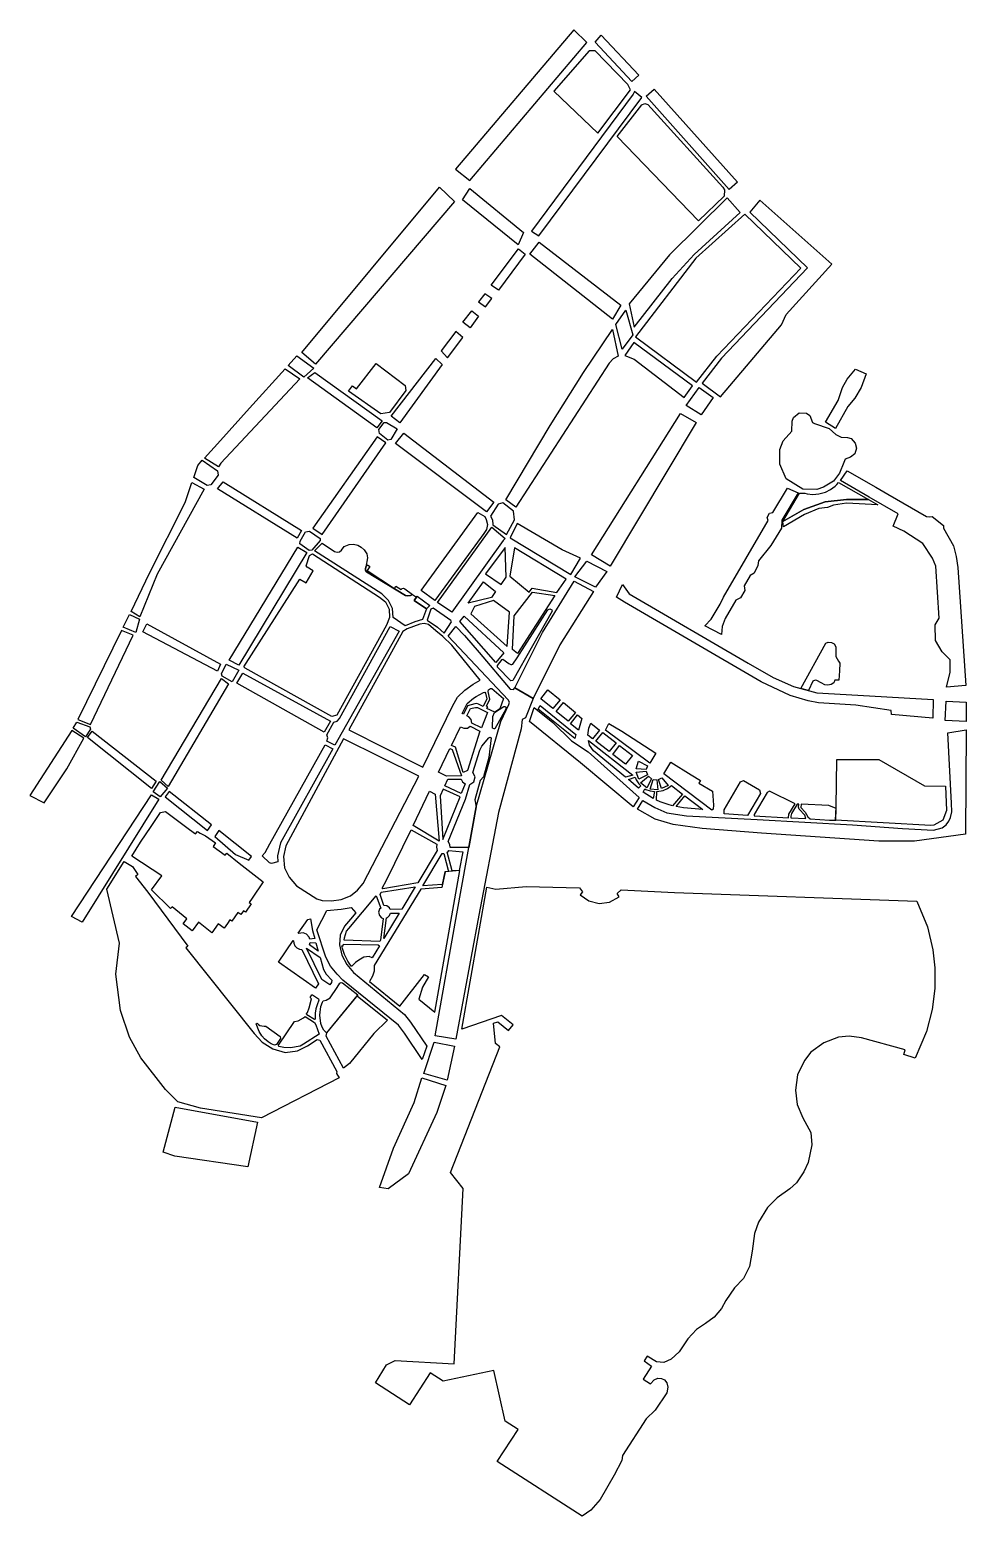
# Model space of a CAD drawing. Header units: millimetres. Extents: x -1220 to 202, y -1299 to 958.
import ezdxf

# ---------------------------------------------------------------- set-up
doc = ezdxf.new("R2010")
doc.units = ezdxf.units.MM
doc.header["$LTSCALE"] = 0.5
for name, color, linetype in [('OBSTACLES_HIGH', 94, 'Continuous'), ('OBSTACLES_LOW', 64, 'Continuous'), ('STREETS', 3, 'Continuous'), ('WATERBODY', 140, 'Continuous')]:
    doc.layers.add(name, color=color, linetype=linetype)

msp = doc.modelspace()

# ---------------------------------------------------------------- linework, layer by layer
at = {"layer": 'OBSTACLES_HIGH'}
for points in [[(-357.5, 800.7), (-307.8, 866.8), (-311.8, 874.9), (-361.1, 925.9), (-370.6, 925.9), (-424, 864.6)], [(-167.5, 718.9), (-165, 715.1), (-165.3, 705.4), (-204.7, 667.8), (-327.8, 795.9), (-290.5, 844), (-286.1, 846.1), (-281.2, 844.5)], [(-49.2, 596.1), (-134.1, 678), (-208.6, 611.1), (-299.9, 491.7), (-207.4, 423.2), (-176.8, 462.3)], [(-673.8, 377.1), (-686.7, 375), (-735.9, 409.5), (-729.7, 417.5), (-723.8, 413), (-693.7, 451.4), (-650, 417.9), (-648.9, 410.2)], [(-51.4, 254.6), (-43.1, 254.5), (-39.7, 253.3), (-30.8, 252.7), (-22, 253.3), (-11.9, 256), (-4.1, 260.1), (3.1, 265.2), (5.7, 267.6), (8.3, 270.6), (53.5, 245.1), (20.4, 244.8), (-12.4, 241.4), (-44.6, 229.6), (-76.3, 211.4)], [(-604.5, 91.3), (-625.7, 106.5), (-539.4, 224.9), (-529, 219), (-526.6, 214.7), (-524.6, 206.7), (-526.1, 199.3), (-530.1, 193), (-544, 174.3)], [(-795.2, 160.1), (-790.6, 162.6), (-688.7, 96.8), (-679.5, 89.6), (-674.3, 78.3), (-673.8, 65.9), (-678, 54.2), (-753.5, -82.5), (-761.3, -84.3), (-892.4, -11.4), (-894.8, -9.1), (-809.5, 123.9), (-799.9, 118.5), (-789.5, 136.7), (-798.5, 142.1), (-799.9, 144.3)], [(-527.8, 132), (-503.9, 115.6), (-496.6, 127), (-497.9, 171.8)], [(-483.7, 171.5), (-490.9, 128.3), (-461.3, 104.4), (-456.9, 110.5), (-419.7, 103.9), (-405.6, 123.9)], [(-638.8, 100.7), (-639.6, 100.1), (-641.6, 98.9), (-643.9, 98.5), (-646.6, 98.4), (-649.3, 99), (-708.5, 135.1), (-710, 137.5), (-710.2, 139.4), (-709.4, 142.2), (-706.9, 145.6), (-703.6, 143.2), (-707.6, 137.3), (-666.1, 109.8), (-663.9, 113.4), (-655.7, 108.3), (-654.2, 109.8), (-652.1, 110.1), (-650.2, 109.3)], [(-531.1, 119.8), (-512.7, 105.3), (-518.5, 95.9), (-554.2, 87.3)], [(-631.5, 98.3), (-612.5, 84.1), (-617.4, 78.9), (-636.2, 91.3)], [(-494.8, 21.6), (-491.3, 74), (-515.7, 91.8), (-544.6, 82.5), (-550.3, 71.1)], [(-422.5, 99.3), (-479.1, 11.2), (-486.9, 17), (-484.4, 68.2), (-456.6, 104.1)], [(-499.9, 12.3), (-512, -2.8), (-567, 59.8), (-560.4, 67.8)], [(-509.6, -9.5), (-509.7, -7), (-502.5, 2.2), (-501.4, 2.3), (-492.3, -4.3), (-489.4, -5.5), (-487.8, -5.6), (-486.5, -5), (-479.6, 4.4), (-433.1, 77.6), (-430.1, 79.1), (-427.3, 77.4), (-426.6, 75.2), (-486.4, -29.9), (-489.5, -30.3)], [(-506, -73.1), (-513.5, -78), (-525.6, -72.2), (-524.5, -70.1), (-526.1, -68.9), (-521.3, -58.3), (-523.9, -46.7), (-523.5, -43.8), (-520.2, -42.1), (-518, -42.2), (-500.4, -57.2)], [(-433.2, -43.8), (-414.5, -59.1), (-425.4, -72.6), (-443.8, -57.8)], [(-525.7, -57.5), (-531.2, -69.4), (-538.3, -65.7), (-541.1, -65), (-544, -65.2), (-555, -68.3), (-561.2, -81.2), (-563.3, -80.2), (-555.6, -64.9), (-546.1, -56.9), (-542.1, -54), (-530.6, -48.1), (-528.9, -47.7), (-527.8, -49.1)], [(-409.4, -63.2), (-391.3, -78.3), (-402.4, -91.8), (-420.5, -76.7)], [(-533.8, -101.7), (-548.7, -94.5), (-549.5, -89.1), (-553, -85.2), (-556.1, -83.7), (-550.6, -72.5), (-543, -70.7), (-539.9, -71.1), (-525, -78.6)], [(-516.9, -84.7), (-514.1, -78.4), (-500.1, -69.3), (-497.6, -69.4), (-496.8, -70.2), (-497, -73.5), (-513.9, -103), (-514.9, -103.3), (-517, -102.4), (-517.3, -101.3)], [(-392.2, -117.8), (-448.1, -73.5), (-444.9, -67.8), (-390.6, -111.8)], [(-388, -82.2), (-381.4, -87.7), (-386.8, -105.4), (-398.9, -95.9)], [(-554.9, -166.7), (-561.5, -169.7), (-573.6, -131.3), (-579.5, -128.3), (-565.8, -100.2), (-560.6, -102.2), (-554.9, -102), (-551.3, -99.3), (-536.2, -107)], [(-368, -94.9), (-354.8, -105.1), (-365.2, -118.2), (-372.3, -112.8), (-370.8, -102)], [(-349.9, -108.9), (-329.7, -124.5), (-340.3, -137.6), (-360.3, -122.1)], [(-345.5, -105.1), (-340.6, -95.2), (-320.8, -106.8), (-269.3, -140.3), (-278.5, -155.6)], [(-599.1, -169.1), (-581.8, -133.1), (-578.3, -134.7), (-564.3, -174.5), (-564.3, -174.5), (-586.8, -175)], [(-581.5, -283.4), (-581.8, -278.7), (-584.4, -274.5), (-558.1, -210.1), (-551.8, -187.8), (-545.4, -183.6), (-543.4, -176.3), (-546.8, -169.5), (-536.5, -135.5), (-533.2, -129.4), (-523, -116.7), (-520.9, -115.8), (-519, -117.1), (-522.8, -146.9), (-531.1, -176.1), (-535.7, -181.7), (-543.8, -211), (-542.1, -221.6), (-553.2, -283.3)], [(-371.5, -120.9), (-304.2, -173.5), (-315.5, -176.6), (-364.1, -136.7), (-370, -127.8)], [(-324.3, -128.6), (-304.8, -143.6), (-315.2, -157.1), (-334.7, -142)], [(-282.1, -159.5), (-283.7, -165.2), (-299, -163.8), (-295.7, -152.4)], [(-257.1, -171.7), (-246.7, -154), (-215.4, -173.1), (-201.3, -181.7), (-203.8, -185.9), (-183.1, -198), (-181.7, -219.2), (-182.3, -225.3), (-184.3, -226.7)], [(69.4, -150), (138.5, -189.6), (170.6, -190.2), (172.2, -227.4), (166.2, -241.7), (152.9, -249.5), (148, -250.1), (3.7, -241.9), (4.7, -221.6), (5.7, -150)], [(-589.6, -189.6), (-584.9, -179.7), (-564.9, -179.5), (-562.8, -183.6), (-558.8, -186.9), (-564.6, -201.5)], [(-300.8, -176.8), (-299.1, -180.8), (-295.3, -186.5), (-292.1, -189.6), (-295.7, -193.2), (-310.9, -180.4)], [(-283.7, -167.6), (-282, -173.2), (-295.3, -179.8), (-299, -169.2)], [(-280.6, -175.3), (-275.8, -179.2), (-282.9, -192.8), (-292.3, -185.2)], [(-273.5, -180.1), (-267.7, -180.6), (-266.1, -195.9), (-277.8, -194.9)], [(-265.3, -180.1), (-260.1, -177.4), (-250.3, -189.3), (-260.6, -194)], [(-598, -273.7), (-598, -273.7), (-637.6, -249.8), (-612.8, -198), (-604.1, -202.5)], [(-592.6, -271.3), (-566.5, -206.3), (-592, -194.8), (-596.6, -205.1)], [(-286, -194.1), (-284.2, -195.2), (-277.8, -197.6), (-271.2, -198.6), (-273.1, -209.1), (-288.3, -199.3)], [(-245.7, -189.2), (-228.7, -202.3), (-243.7, -219.9), (-250.7, -218.2), (-262.5, -214), (-268.2, -211.4), (-267.7, -198.4), (-258.1, -196.7), (-251.5, -193.6)], [(-140.7, -183.8), (-136.1, -181.8), (-111.9, -195.7), (-110.2, -201.2), (-130.3, -235), (-165.5, -232.3), (-165.4, -226.3)], [(-119.9, -235.5), (-67.8, -238.4), (-67.3, -232.8), (-57.7, -217.3), (-96.6, -197.9), (-100.1, -199.7), (-119.8, -233.3)], [(-238.4, -221.2), (-225.4, -204.9), (-198.1, -225.9), (-227.2, -223.3)], [(-64.2, -238.5), (-41.6, -239.5), (-43.1, -234.5), (-51.5, -225.2), (-52.6, -222.2), (-52.1, -217.7), (-54.9, -217.5), (-63.4, -232), (-64.3, -235.9)], [(-35, -240), (-5.4, -241.7), (3.8, -242), (4.7, -224.1), (-6.4, -219.8), (-48.7, -217.4), (-49, -222.6), (-42.8, -229.9), (-38.6, -236.8)], [(-952.8, -265.5), (-937.6, -276.1), (-941.3, -282.1), (-922.8, -295), (-920.6, -292), (-901.8, -307.4), (-865.3, -335.3), (-882.1, -360.3), (-886.5, -366.7), (-883.6, -368.7), (-892.3, -381.3), (-895.2, -379.3), (-899.3, -385.3), (-903.8, -382.2), (-912.7, -395.2), (-915.9, -393), (-919.7, -398.5), (-924.3, -405.7), (-933.4, -399), (-943.2, -412.9), (-963.5, -396.9), (-973, -409.7), (-986.9, -399.2), (-981.2, -391.6), (-1003.7, -373.5), (-1005.8, -375.8), (-1034.8, -347.6), (-1019, -326.6), (-1064.9, -296.5), (-1051.7, -275.3), (-1035.5, -251.6), (-1021, -230.4), (-1013.6, -228.9), (-977, -256.3), (-967.8, -262.8), (-965.1, -259), (-961.1, -261.6)], [(-630.5, -337), (-683.6, -346), (-684.9, -345.3), (-678, -332.8), (-640.6, -256.5), (-601.8, -278.2), (-602.2, -283), (-601, -287.8)], [(-623.1, -341.5), (-593.4, -292.4), (-590.9, -292.5), (-584.1, -319.6), (-589.5, -320.1), (-593.4, -339.4)], [(-562.1, -289.9), (-568, -318.2), (-578.2, -318.9), (-585.9, -290.5), (-584.4, -289.3), (-583.6, -288.1)], [(-688.4, -426.1), (-742.2, -424), (-742.1, -420.4), (-738.6, -410.6), (-735.1, -406.3), (-693.7, -356.5), (-693.7, -356.5), (-686.8, -375.3), (-688.6, -376.9), (-690, -381.6), (-688.9, -386.4), (-685.5, -389.9), (-683.3, -390.9), (-687.2, -424.1)], [(-654.9, -377.2), (-672.7, -377.3), (-673.6, -375.1), (-677.5, -372.1), (-682.3, -371.6), (-687.9, -354.6), (-686, -351.2), (-634.5, -343.1)], [(-682, -421.7), (-682, -421.7), (-678.3, -390.2), (-676.4, -389.7), (-673.5, -386.8), (-671.8, -382.9), (-658.9, -383.3)], [(-793.7, -391.6), (-790.3, -409.6), (-787, -421.6), (-794.4, -422.6), (-795.5, -419.4), (-799.7, -415), (-804.8, -413.1), (-811.5, -413.9), (-812.1, -413.6), (-797.5, -392.8)], [(-781.4, -490.2), (-785.9, -496.7), (-842.3, -457.2), (-819.8, -424.6), (-819.2, -425), (-818.8, -428.8), (-817.2, -432.5), (-814.2, -435.8), (-810.3, -437.9), (-806.5, -438.3), (-806.5, -438.3)], [(-785.3, -428), (-781.7, -440.6), (-795, -431.1), (-794.1, -427.8)], [(-778.8, -450.5), (-773.7, -468.7), (-769.9, -475.6), (-761.3, -484.7), (-761.7, -488.3), (-764.3, -492), (-776.3, -483.7), (-799.4, -436.2), (-799.4, -436.2)], [(-688.8, -432.5), (-700, -450.9), (-704.6, -448.6), (-712.4, -450), (-720, -454.2), (-725.2, -458.1), (-730.5, -463.5), (-731.8, -463.6), (-736.9, -456.1), (-742, -445.8), (-745.1, -436.6), (-745.7, -432.4), (-743.9, -432.4), (-743.5, -430.3), (-690.9, -431.2)], [(-769.2, -564.7), (-773.2, -560.8), (-775.9, -556.3), (-778, -550.3), (-779.4, -537.8), (-778, -524.5), (-775.5, -517.9), (-774.1, -516.3), (-769.5, -515), (-763.8, -511.4), (-753.1, -496.1), (-749.1, -489.2), (-747, -488.1), (-744.7, -488.8), (-721.6, -507.2)], [(-786.2, -543.8), (-787.6, -544.6), (-799.2, -537.5), (-799.5, -536.1), (-798, -533.6), (-795.4, -526.6), (-791.9, -512.9), (-794.2, -511.2), (-791.7, -507), (-790.5, -506.8), (-781.2, -513.3), (-781, -515.1), (-783.6, -522.1), (-785.3, -528.5), (-786.2, -534.9)], [(-787.6, -548.8), (-785.6, -552.6), (-780.3, -566.9), (-804.1, -582), (-809, -584.7), (-823.7, -587.6), (-833.8, -587.2), (-841.5, -585.6), (-842.3, -583.4), (-818, -547.7), (-812.1, -546.4), (-804.1, -541.7), (-801.7, -539.8)], [(-839.3, -570.5), (-838.9, -573.5), (-845, -582.2), (-848.2, -583.3), (-853, -581.3), (-857.9, -578.3), (-863.4, -573.7), (-867.3, -569.3), (-871.5, -562.7), (-876, -551.2), (-874.6, -549.8), (-872.6, -551.9), (-870.6, -553.4), (-867.2, -554.1), (-863.9, -554.6), (-861.3, -554.5)], [(-998.8, -677.5), (-874.1, -700.2), (-888.5, -768.3), (-999.2, -751.9), (-1017.2, -745.9)]]:
    msp.add_lwpolyline(points, close=True, dxfattribs=at)
at = {"layer": 'OBSTACLES_LOW'}
msp.add_lwpolyline([(-735.5, -105), (-622.7, -161.4), (-577.9, -68.9), (-570.3, -55.3), (-559.3, -44.5), (-546.5, -35.7), (-535.8, -29.4), (-578.9, 23.5), (-592.5, 37), (-603.2, 45.6), (-614.3, 55.3), (-620.8, 56.8), (-627.6, 55.8), (-646.6, 48.6), (-653.2, 44.7), (-735.5, -105)], dxfattribs=at)
msp.add_lwpolyline([(-628.8, -174.9), (-743.6, -118.6), (-830.7, -280.7), (-834.6, -297), (-832.7, -314), (-826, -328.3), (-814.8, -341.4), (-783.8, -361.3), (-775.7, -363.9), (-761.8, -364.5), (-746.7, -362.3), (-733, -356.5), (-722.3, -347.9), (-713.7, -337.8)], close=True, dxfattribs=at)
at = {"layer": 'STREETS'}
for points in [[(-373.9, 938.7), (-393.8, 957.9), (-573.6, 746.5), (-551.6, 728.9)], [(-295.1, 889), (-305.5, 879.3), (-361.2, 939), (-352, 949.9)], [(-290.5, 854.9), (-301.6, 864.3), (-303.9, 859.9), (-458.1, 652.3), (-446.7, 645.1)], [(-145.4, 726.4), (-157.9, 715.4), (-283.8, 857.1), (-271.8, 867.8)], [(-785.8, 450.4), (-806.6, 468.1), (-597.5, 718.8), (-575.1, 697)], [(-470, 650.2), (-478.4, 631.6), (-562.5, 699.5), (-551.6, 716.9)], [(-141.1, 680.5), (-161, 702.6), (-248.5, 616.4), (-309.7, 541.9), (-302.2, 506.6), (-244.7, 580.5), (-210.8, 616.7)], [(-126.5, 680.8), (-38.9, 596.4), (-169.6, 459.4), (-199, 421.5), (-171.2, 400.7), (-156.7, 417.2), (-78.4, 509.8), (-71.6, 525.9), (-2.3, 602), (-111.2, 699.4)], [(-322.4, 539.9), (-334.8, 518.5), (-460.3, 617.2), (-446.3, 635.3)], [(-477.5, 625.4), (-467.6, 617.5), (-508, 562.5), (-519, 570)], [(-518.2, 549.9), (-528.9, 556.8), (-538.5, 545), (-527.7, 537.2)], [(-548.8, 531.1), (-538.3, 523.1), (-551.3, 505.6), (-562.1, 513.8)], [(-320.2, 473.2), (-330, 510.4), (-315, 532.2), (-304, 494.8)], [(-562, 490.7), (-572.7, 499.7), (-595, 470.5), (-585.7, 459.8)], [(-335.2, 502.9), (-326.6, 462.2), (-334.2, 458.2), (-340.2, 451.8), (-481.6, 233.4), (-496.7, 244.2), (-429.8, 357.3), (-379.1, 437.5)], [(-302.7, 483.3), (-316.2, 463.3), (-302, 458.1), (-226.3, 399.9), (-213.4, 417.5)], [(-788.4, 444.3), (-803.8, 430.7), (-827.5, 448.1), (-814.2, 463.1)], [(-603.2, 459), (-593.5, 449.6), (-657.9, 361.1), (-671.2, 371.2)], [(-809.7, 427.8), (-929.7, 300.1), (-933.2, 294.5), (-954.2, 307.8), (-930.2, 334.4), (-886.1, 383.4), (-832, 443.3)], [(-684.6, 364.3), (-692.8, 353.6), (-797.8, 429.4), (-787, 437.4)], [(3.4, 352.5), (-11.7, 362), (7.4, 395.3), (14.2, 415.1), (21.3, 427.4), (33.8, 442.5), (50.3, 435.8), (42.5, 414.8), (32.7, 398.5), (22, 386.1)], [(-203.3, 414.9), (-182.2, 399.5), (-200.6, 373.2), (-223.2, 387.5)], [(-681.4, 361.8), (-678.2, 361.8), (-662.1, 352), (-671.5, 335.9), (-676.1, 335), (-688.6, 345.1), (-689.6, 351.3)], [(-231.7, 375.3), (-207.9, 361.7), (-338.4, 143.9), (-367, 161.1)], [(-46.1, 260.4), (-71.2, 276.2), (-81.2, 298.5), (-80.8, 321), (-76.1, 334.1), (-62.8, 348.4), (-62.3, 364), (-60.1, 369.5), (-51.6, 376.6), (-40.3, 375.9), (-35.7, 372.3), (-31.5, 361.6), (-28.3, 360), (-5.9, 352.7), (4, 343.5), (12.3, 339.3), (21.6, 338.8), (27.4, 337.5), (33.3, 330.4), (35.3, 322.9), (32.8, 314.3), (26.3, 308.9), (18.2, 306), (16, 301.2), (9.8, 284.8), (0.5, 272.7), (-14.7, 263.4), (-24.6, 260)], [(-790.1, 201.2), (-775.9, 191.5), (-679.1, 330.9), (-692.2, 340)], [(-515.1, 240.7), (-526.5, 226.1), (-664.3, 329.9), (-651.9, 345.3)], [(-957.7, 304.7), (-934.5, 288.2), (-933.6, 281.9), (-944.8, 267), (-950.5, 266), (-970.7, 278.5), (-964.6, 296.3)], [(-807.3, 197.7), (-813.7, 186.4), (-934.9, 260.9), (-925.9, 271.7)], [(11, 273.5), (21.2, 288.6), (64.6, 263.8), (83.1, 253.1), (141.6, 219), (145.6, 218.7), (150.3, 219.1), (167.5, 205.2), (167.4, 201.1), (182.4, 174.7), (186.8, 158.2), (189.2, 141.7), (201.4, -37.4), (172.2, -39.8), (177.5, -17.2), (177.7, 1.6), (165.6, 13.6), (155.2, 30.9), (154.9, 54.5), (160.7, 64.5), (155.7, 143.9), (150.9, 155.9), (136.2, 178), (107.3, 196.7), (90.8, 204.5), (98.6, 223.1), (54.4, 248.5)], [(-973.4, 270.7), (-954.9, 260.3), (-1026, 131.5), (-1052.8, 66.6), (-1065.8, 74.6), (-1037.8, 133), (-983.7, 240.4)], [(-169.4, 39.8), (-195.1, 53.1), (-185.1, 63.2), (-171.7, 86.1), (-166.7, 96.5), (-98.6, 213), (-100.3, 217.4), (-96.7, 224.2), (-91.5, 225.2), (-69.3, 262.2), (-53.4, 254.8), (-77.9, 213.5), (-78.3, 201.1), (-94.5, 175), (-113.6, 151.6), (-114.3, 144.9), (-119.9, 133), (-126.2, 129.6), (-135.2, 113.9), (-134.2, 106.6), (-140.6, 95.8), (-147.9, 91.9), (-163.8, 64), (-168.3, 52.3)], [(-508.5, 238), (-520.2, 219.7), (-517.1, 214.1), (-516.9, 206.4), (-495.8, 191.5), (-483.9, 213.8), (-485.3, 227.1), (-501.4, 239.7)], [(67.6, 236.8), (20.4, 239.2), (0.7, 236.1), (-8.9, 232.9), (-21.8, 231.1), (-43.5, 222.1), (-75.4, 203.6), (-76.3, 211.4), (-44.6, 229.6), (-12.4, 241.4), (20.4, 244.8), (53.5, 245.1)], [(-479.6, 208.5), (-490.2, 186.6), (-398.1, 131.2), (-383.8, 155.6), (-411.5, 168.5)], [(-809.8, 177.4), (-809.2, 181.4), (-801.2, 195.8), (-795, 197), (-779, 185.6), (-778.8, 182.4), (-791.5, 168.2), (-795.7, 167.2)], [(-579.1, 73.7), (-600.9, 88.7), (-518.3, 202.8), (-498.1, 185.5), (-501.2, 182.5)], [(-902.5, -6.8), (-916.7, 1.2), (-812.7, 172.6), (-798.9, 164.2)], [(-617.4, 78.9), (-623.6, 62.8), (-635.3, 59.2), (-649.8, 53.3), (-668.2, 65.5), (-669.1, 79.3), (-675, 91.8), (-685.3, 101.7), (-787.3, 166.9), (-775.9, 178.5), (-756.8, 165.8), (-753.2, 164.7), (-749.4, 165.4), (-746.4, 167.7), (-742.6, 173.5), (-734.9, 176.5), (-728, 177), (-721.5, 175.4), (-716.5, 172.7), (-711.9, 168.6), (-708.2, 162.2), (-706.8, 156.2), (-709.4, 142.2), (-710.2, 139.4), (-710, 137.5), (-708.5, 135.1), (-649.3, 99), (-646.6, 98.4), (-641.6, 98.9), (-638.8, 100.7), (-632.7, 96.4), (-636.2, 91.3)], [(-373.9, 151.1), (-343.4, 135.8), (-361, 111.8), (-392.3, 127.6)], [(-393.2, 121), (-364.1, 105.4), (-415, 24.4), (-455.4, -57.1), (-483.4, -41.2), (-441.5, 42.9)], [(-319.9, 115.8), (-309.5, 101.9), (-129.2, -3.5), (-91.2, -25.4), (-60.4, -39.1), (-24.7, -48.5), (37.5, -52.1), (151.9, -58.6), (151, -87.1), (88.6, -81.6), (87.8, -75.3), (34.4, -67.5), (-22.5, -63.6), (-38.2, -60.6), (-65.5, -52.6), (-109.5, -31.8), (-316.8, 89.2), (-329.1, 96.5)], [(-1053.1, 63.3), (-1058.8, 43.2), (-1077.7, 51.2), (-1068.1, 70.3)], [(-610.6, 78.5), (-616.3, 61.7), (-600.5, 50.9), (-590.4, 42.2), (-579.4, 59.2), (-580.6, 61), (-607.2, 79.9)], [(-1062.5, 38.9), (-1080.2, 46.1), (-1146.6, -89.2), (-1127.3, -96.5)], [(-930, -5), (-934.9, -15.6), (-1048.1, 43.8), (-1041.8, 55.9)], [(-757.9, -92.9), (-752.9, -91.5), (-749.3, -87.7), (-672.6, 51.9), (-659.1, 45.1), (-756.6, -128.1), (-768.7, -122.1), (-767.4, -117.1), (-768.8, -112.2)], [(-573, 52), (-559.5, 38.6), (-537.4, 12.6), (-490.3, -43.2), (-485.3, -43.7), (-483.4, -41.2), (-455.4, -57.1), (-466.9, -86.8), (-472.3, -89.2), (-473.8, -103.5), (-508.2, -230), (-538, -386), (-572.6, -574.4), (-604, -569.3), (-571.2, -384.1), (-542.1, -221.6), (-504.3, -91.9), (-492.3, -66.5), (-491.5, -62.7), (-493.2, -59.1), (-584.4, 37.4)], [(-49, -42.1), (-11.4, 27), (-7.8, 28.4), (-2.7, 27.9), (1.4, 25.8), (4.2, 21.1), (4.1, 6.3), (7.9, -0.4), (9.9, -3.7), (9.4, -15), (8.5, -29.4), (2.4, -29.4), (0.9, -33.3), (-3.2, -36.2), (-7.9, -37.1), (-12.8, -36.3), (-18.3, -33.6), (-24.6, -29.9), (-27.6, -29.3), (-30.9, -31), (-37.3, -45.2)], [(-921.7, -4.9), (-902.1, -14.1), (-912.4, -31.8), (-927.7, -23.4), (-928.6, -20)], [(-763, -91.7), (-772.5, -108.5), (-905.2, -34.1), (-896.1, -19)], [(-1009.7, -190.6), (-1020.4, -181.4), (-928.6, -26.9), (-917.9, -35.1)], [(169.9, -90.6), (171.3, -61.2), (202, -62.8), (201.7, -91.9)], [(-294.6, -207.7), (-303.7, -221.7), (-383.5, -155.1), (-460.9, -91.9), (-453.8, -71), (-425.6, -93.4), (-397.1, -121.6), (-371.8, -138.3)], [(-1137.7, -117.6), (-1155.9, -105.9), (-1219.7, -204.6), (-1197.9, -215.5), (-1163.4, -164.2)], [(-1148.1, -93), (-1128.2, -100.2), (-1127.4, -103.8), (-1135, -115.6), (-1153.5, -102.2)], [(-1027.6, -182.8), (-1034.7, -193.8), (-1131.8, -116.4), (-1125, -106.7)], [(174, -109.1), (201.6, -105), (200.7, -263.1), (123.2, -273.8), (69.3, -273.9), (-108.6, -261.8), (-198.8, -254.3), (-242.9, -248.5), (-270.4, -240.3), (-297.3, -225.4), (-289.1, -212.2), (-271, -222.5), (-252.6, -230.6), (-222.7, -235.2), (-115.4, -240.9), (29.1, -248.8), (105, -254.4), (152.1, -257.1), (165.5, -253.7), (171.7, -248.8), (175.4, -243.6), (178, -237.7), (180.2, -229), (179.7, -216)], [(-866.7, -296), (-862.1, -291.1), (-855, -277.6), (-771.4, -127.7), (-759.6, -133.4), (-839.1, -276.5), (-843.7, -296.1), (-842.9, -304.9), (-852.6, -307.6), (-855.6, -306.6)], [(-1021.5, -206.5), (-1032.5, -199.1), (-1022.4, -183.3), (-1010.5, -193.4)], [(-1008.2, -198.6), (-1014.3, -206.7), (-949.8, -257.6), (-944, -249.2)], [(-1140.2, -396.7), (-1156.5, -388.3), (-1034.6, -203.5), (-1023.8, -210.1)], [(-932.4, -257.5), (-938.6, -266.5), (-907.5, -294), (-886.9, -302.6), (-882.8, -297)], [(-616.8, -585), (-624.1, -605.1), (-651, -565.2), (-659.8, -553.3), (-744.4, -484.6), (-753.1, -475.8), (-763.2, -463.3), (-770.3, -449.8), (-783.8, -408.1), (-768.6, -379), (-747, -377), (-731.9, -374.5), (-724.6, -382.3), (-732.8, -392.1), (-741.8, -402.7), (-748.3, -416.2), (-749.4, -431.3), (-745.8, -446.8), (-738.4, -461.1), (-728.2, -473), (-650.8, -536.7), (-641.7, -548.5)], [(-605.9, -579), (-574.9, -584.9), (-585.9, -636.6), (-621.5, -626.2)], [(-624.7, -633.1), (-587.9, -644.7), (-601.5, -685.7), (-644.8, -778.5), (-675.7, -801.3), (-688.8, -799.7), (-667.6, -739.9), (-636, -670.2)]]:
    msp.add_lwpolyline(points, close=True, dxfattribs=at)
at = {"layer": 'WATERBODY'}
for points in [[(-783.4, -574.6), (-779.3, -575.9), (-753.4, -623.3), (-753.9, -626.6), (-750.2, -633), (-867.7, -693.7), (-960.5, -679), (-994.9, -669.6), (-1013.4, -650.7), (-1051.1, -602.5), (-1068.1, -571.2), (-1081.8, -530.7), (-1089.2, -475.8), (-1083.3, -428.7), (-1102.7, -346.5), (-1076.4, -304.4), (-1063.9, -312.1), (-1055.5, -324.2), (-1058.9, -327.3), (-1040.4, -351.1), (-979.5, -433.2), (-982.5, -435.9), (-878.9, -565.6), (-866.6, -578.8), (-850.8, -588.8), (-831.7, -594.8), (-813.4, -591.8), (-797.9, -584.2)], [(-594.2, -343.9), (-626, -346.8), (-697, -462.3), (-697, -471.2), (-699.6, -478.7), (-704.1, -486.6), (-657.8, -524.2), (-620.2, -476.2), (-614.3, -479.8), (-623.6, -495.4), (-629.1, -513.5), (-604.6, -533.4), (-566.6, -318.5), (-589.1, -320.1)], [(127.1, -365), (143.3, -403.8), (151.3, -438.7), (154.3, -466.1), (154.1, -497.4), (150.1, -529.2), (141.5, -562.8), (124.5, -603.1), (107.1, -597.6), (109.2, -590.6), (43, -572.1), (24.4, -569.9), (8.3, -571.5), (-14.3, -579.7), (-33.7, -594.1), (-43.8, -606.6), (-54, -628.2), (-57.4, -651.8), (-54.5, -673.5), (-45.9, -693.6), (-34.1, -716.2), (-32.6, -734.6), (-38.1, -761.5), (-44.6, -775.9), (-55.9, -792.4), (-65.8, -801.6), (-85.2, -815.1), (-99.9, -830), (-113.6, -852.2), (-119.7, -869.3), (-123.2, -896.3), (-127.1, -919.6), (-136.3, -937.5), (-149.6, -952), (-163.1, -970.8), (-169.7, -983.2), (-180.7, -996.3), (-193.8, -1005.8), (-207.3, -1015), (-220.9, -1029.4), (-233.6, -1048.9), (-246.2, -1060.1), (-257.3, -1064.9), (-268.2, -1064.1), (-282.6, -1055.7), (-287, -1062.6), (-275.9, -1070.7), (-288.6, -1090.4), (-277.4, -1097.6), (-271.8, -1091.4), (-266, -1089.1), (-260.6, -1089.5), (-256.3, -1091.6), (-252.7, -1096), (-251.2, -1102.7), (-252.6, -1111), (-270.2, -1137.6), (-283.8, -1150.7), (-319.6, -1206.1), (-320.9, -1213.7), (-332.5, -1236.1), (-353.6, -1272.9), (-367.7, -1289.2), (-381, -1298.5), (-509.9, -1215.4), (-478.4, -1166.8), (-498.2, -1154), (-515.1, -1077.4), (-591.9, -1093.5), (-611.6, -1080.8), (-643, -1129.5), (-695, -1096.1), (-678, -1068.8), (-664.7, -1062.3), (-575.3, -1067), (-561.9, -800.9), (-581.2, -776.5), (-506.2, -585.9), (-512.7, -580.7), (-515.9, -550.1), (-509.3, -547.8), (-492.7, -561.1), (-485.9, -552.6), (-503.4, -538.5), (-563.9, -559.2), (-525.7, -343.7), (-512, -346.7), (-466.3, -342.5), (-385.1, -344.7), (-380.6, -350.5), (-384.3, -355), (-371, -364.5), (-355.3, -368.4), (-339.4, -366.2), (-324.8, -358.5), (-327.9, -353.3), (-322.1, -347.4), (-240.7, -351.5)], [(-722.6, -508.7), (-676.4, -545.7), (-697.3, -565.5), (-734.2, -611.4), (-743.2, -618.4), (-769.8, -570), (-768.8, -564.8)]]:
    msp.add_lwpolyline(points, close=True, dxfattribs=at)

doc.saveas('drawing.dxf')
